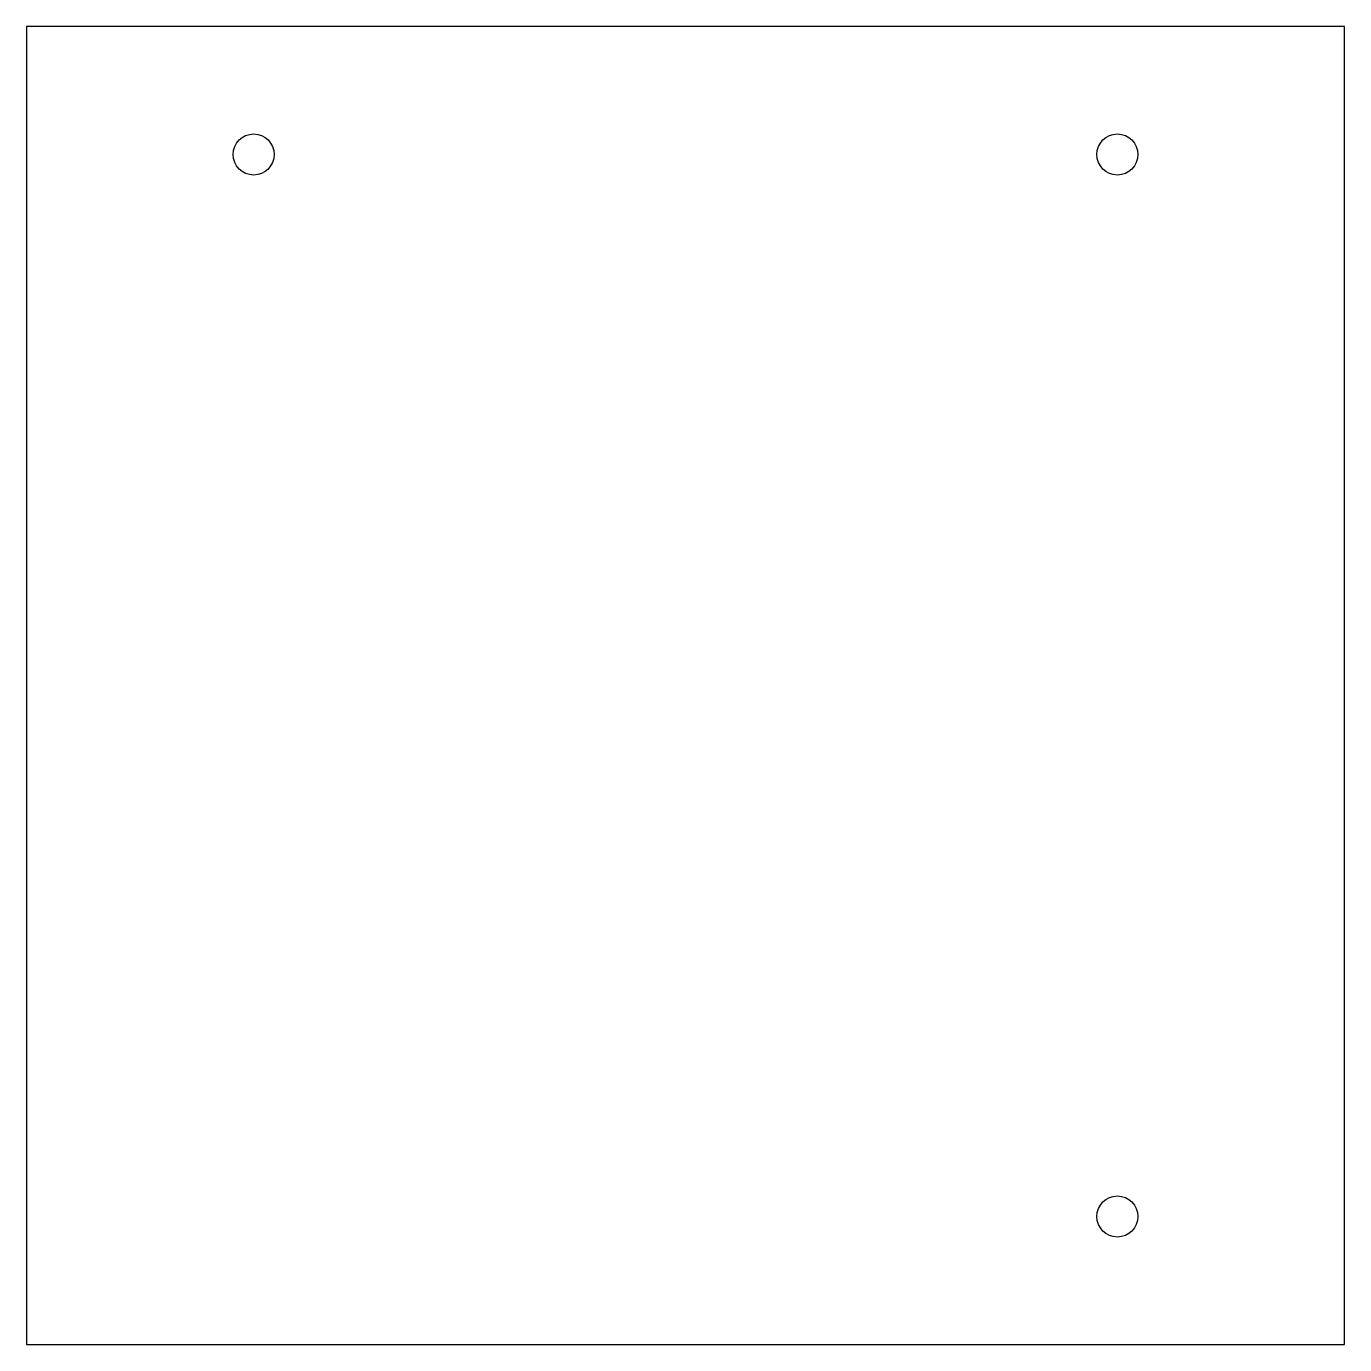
# Model space of a CAD drawing. Header units: millimetres. Extents: x -46.6 to 46.6, y -46.6 to 46.6.
import ezdxf

# ---------------------------------------------------------------- set-up
doc = ezdxf.new("R2010")
doc.units = ezdxf.units.MM
doc.layers.add('CUTOUTS', color=1, linetype='CONTINUOUS')
doc.layers.add('PERIMETER', color=5, linetype='CONTINUOUS')

msp = doc.modelspace()

# ---------------------------------------------------------------- linework, layer by layer
at = {"layer": 'CUTOUTS'}
for centre in [(-30.5, 37.5), (30.5, 37.5), (30.5, -37.5)]:
    msp.add_circle(centre, 1.45, dxfattribs=at)
at = {"layer": 'PERIMETER'}
for p, q in [((46.55, 46.55), (-46.55, 46.55)), ((-46.55, 46.55), (-46.55, -46.55)), ((46.55, -46.55), (46.55, 46.55)), ((-46.55, -46.55), (46.55, -46.55))]:
    msp.add_line(p, q, dxfattribs=at)

doc.saveas('drawing.dxf')
